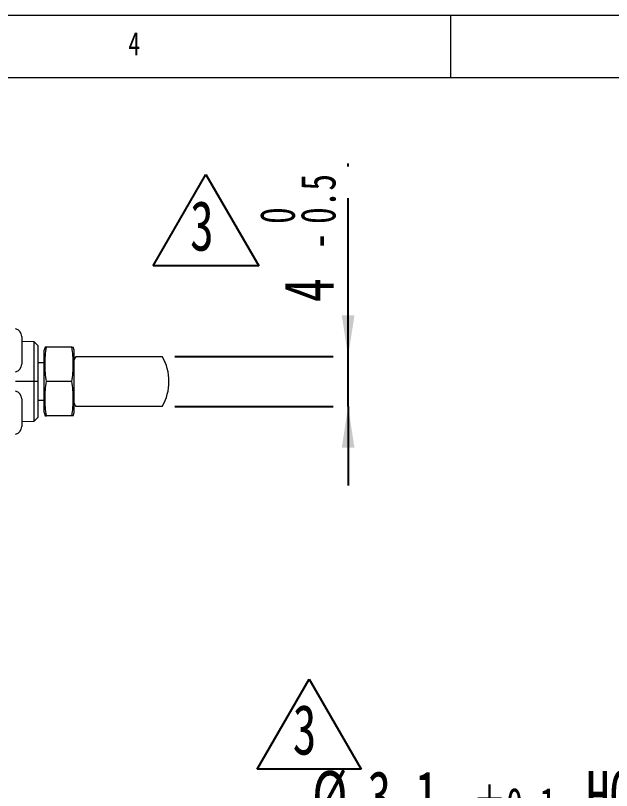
# Paper-space layout '시트2-ENG' of a CAD drawing. Header units: millimetres. Extents: x 5 to 415, y 5 to 292.
# Drawn here: x 175.1 to 222.9, y 229.9 to 292 of the extents above; entities that cross this region are included whole.
import ezdxf

# ---------------------------------------------------------------- set-up
doc = ezdxf.new("R2010")
doc.units = ezdxf.units.MM
doc.linetypes.add('CENTERX2', pattern=[20.32, 12.7, -2.54, 2.54, -2.54])
doc.layers.add('CENTER_LINE', color=7, linetype='CENTERX2')
doc.styles.add('SLDTEXTSTYLE0', font='TXT', dxfattribs={"width": 0.7})
doc.styles.add('SLDTEXTSTYLE3', font='TXT', dxfattribs={"width": 0.75})
doc.dimstyles.new('SLDDIMSTYLE4', dxfattribs={"dimtxt": 4, "dimasz": 3.302, "dimexe": 0, "dimexo": 0.0625, "dimgap": 1, "dimtad": 0, "dimtih": 1, "dimtoh": 1, "dimrnd": 1e-09, "dimzin": 12, "dimdsep": 46, "dimtxsty": 'SLDTEXTSTYLE0', "dimsah": 1, "dimcen": 0, "dimadec": 0, "dimazin": 3, "dimtol": 1, "dimtp": 0.1, "dimtm": 0.1, "dimtfac": 1, "dimtmove": 0, "dimatfit": 3, "dimfxl": 1, "dimfrac": 2, "dimtolj": 1, "dimarcsym": 0})
doc.dimstyles.new('SLDDIMSTYLE7', dxfattribs={"dimtxt": 4, "dimasz": 3.302, "dimexe": 0, "dimexo": 0.0625, "dimgap": 1, "dimtad": 1, "dimrnd": 1e-09, "dimzin": 12, "dimdsep": 46, "dimtxsty": 'SLDTEXTSTYLE0', "dimsah": 1, "dimcen": 0.09, "dimadec": 0, "dimazin": 3, "dimtol": 1, "dimtm": 0.5, "dimtfac": 1, "dimtmove": 0, "dimatfit": 0, "dimfxl": 1, "dimfrac": 2, "dimtolj": 1, "dimarcsym": 0})

# ---------------------------------------------------------------- blocks, each defined once
blk = doc.blocks.new('SW_NOTE_0_14')
at = {"layer": 'CENTER_LINE', "color": 0}
for p, q in [((-2.961, -0.071), (1.272, 7.262)), ((1.272, 7.262), (5.506, -0.071)), ((5.506, -0.071), (-2.961, -0.071))]:
    blk.add_line(p, q, dxfattribs=at)
at = {"layer": 'CENTER_LINE', "color": 0, "insert": (0, 5.156), "char_height": 4, "attachment_point": 1, "style": 'SLDTEXTSTYLE0'}
blk.add_mtext('3', dxfattribs=at)
blk = doc.blocks.new('SW_NOTE_0_15')
at = {"layer": 'CENTER_LINE', "color": 0}
for p, q in [((-2.85, -0.006), (1.316, 7.211)), ((1.316, 7.211), (5.483, -0.006)), ((5.483, -0.006), (-2.85, -0.006))]:
    blk.add_line(p, q, dxfattribs=at)
at = {"layer": 'CENTER_LINE', "color": 0, "insert": (0, 5.156), "char_height": 4, "attachment_point": 1, "style": 'SLDTEXTSTYLE0'}
blk.add_mtext('3', dxfattribs=at)
blk = doc.blocks.new('_D_37')
at = {"layer": 'CENTER_LINE'}
for p, q in [((183.871, 182.023), (197.316, 226.28)), ((197.316, 226.28), (233.337, 226.28)), ((182.97, 179.056), (183.871, 182.023)), ((182.97, 179.056), (181.125, 172.981))]:
    blk.add_line(p, q, dxfattribs=at)
for points in [[(183.871, 182.023), (185.317, 185.034), (184.345, 185.33)], [(182.97, 179.056), (181.525, 176.045), (182.497, 175.749)]]:
    blk.add_solid(points, dxfattribs=at)
at = {"layer": 'CENTER_LINE', "attachment_point": 1, "style": 'SLDTEXTSTYLE0'}
for s, insert, char_height in [('%%c', (198.903, 231.436), 4), ('3.1', (203.331, 231.436), 4), ('HOLE', (220.848, 231.436), 4), ('±0.1', (211.792, 230.087), 2.8)]:
    blk.add_mtext(s, dxfattribs=dict(at, insert=insert, char_height=char_height))
blk = doc.blocks.new('_D_45')
at = {"layer": 'CENTER_LINE'}
for p, q in [((201.783, 264.659), (201.783, 280.128)), ((187.885, 264.659), (202.783, 264.659)), ((201.783, 260.659), (201.783, 264.659)), ((187.885, 260.659), (202.783, 260.659)), ((201.783, 260.659), (201.783, 254.309))]:
    blk.add_line(p, q, dxfattribs=at)
for points in [[(201.783, 264.659), (202.291, 267.961), (201.275, 267.961)], [(201.783, 260.659), (201.275, 257.357), (202.291, 257.357)]]:
    blk.add_solid(points, dxfattribs=at)
at = {"layer": 'CENTER_LINE', "attachment_point": 1, "rotation": 90, "style": 'SLDTEXTSTYLE0'}
for s, insert, char_height in [('0.5', (197.975, 275.291), 2.8), ('0', (194.713, 275.291), 2.8), ('-', (197.975, 273.253), 2.8), ('4', (196.627, 269.025), 4)]:
    blk.add_mtext(s, dxfattribs=dict(at, insert=insert, char_height=char_height))

psp = doc.layouts.new('시트2-ENG')

# ---------------------------------------------------------------- linework, layer by layer
at = {"color": 7, "linetype": 'Continuous', "lineweight": 18}
for p, q in [((415, 292), (5, 292)), ((210, 292), (210, 287)), ((410.25, 287), (10, 287)), ((175.621, 266.259), (175.621, 264.059)), ((176.628, 265.841), (175.621, 265.856)), ((176.921, 265.541), (176.628, 265.841)), ((177.488, 265.409), (177.421, 265.159)), ((179.64, 265.409), (177.602, 265.409)), ((179.821, 265.159), (179.754, 265.409)), ((177.421, 260.159), (177.421, 265.159)), ((179.821, 260.159), (179.821, 265.159)), ((177.421, 264.159), (176.921, 264.159)), ((179.957, 264.659), (186.885, 264.659)), ((176.921, 262.659), (176.628, 262.659)), ((179.64, 262.659), (177.602, 262.659)), ((175.621, 261.259), (175.621, 259.059)), ((176.921, 261.159), (177.421, 261.159)), ((186.885, 260.659), (179.957, 260.659)), ((176.628, 259.478), (176.921, 259.778)), ((177.421, 260.159), (177.488, 259.909)), ((179.64, 259.909), (177.602, 259.909)), ((179.754, 259.909), (179.821, 260.159)), ((175.621, 259.463), (176.628, 259.478))]:
    psp.add_line(p, q, dxfattribs=at)
at = {"color": 8, "linetype": 'Continuous', "lineweight": 18}
psp.add_line((176.628, 262.659), (175.121, 262.659), dxfattribs=at)
at = {"color": 7, "linetype": 'Continuous', "lineweight": 18}
for centre, radius, start, end in [((174.971, 266.259), 0.65, 0, 76.65764), ((183.421, 262.659), 4, 150, 154.15807), ((183.421, 262.659), 4, 330, 30), ((174.971, 264.059), 0.65, 283.34236, 0), ((174.971, 261.259), 0.65, 0, 76.65764), ((183.421, 262.659), 4, 205.84193, 210), ((174.971, 259.059), 0.65, 283.34236, 0)]:
    psp.add_arc(centre, radius, start, end, dxfattribs=at)
for points, knots in [([(176.628, 262.659), (176.628, 262.868), (176.628, 263.284), (176.628, 263.885), (176.628, 264.438), (176.628, 264.924), (176.628, 265.323), (176.628, 265.617), (176.628, 265.806), (176.628, 265.829), (176.628, 265.841)], [0, 0, 0, 0, 0.125067, 0.250129, 0.375199, 0.500288, 0.625392, 0.750492, 0.875565, 1, 1, 1, 1]), ([(176.921, 265.541), (176.921, 265.53), (176.921, 265.509), (176.921, 265.338), (176.921, 265.071), (176.921, 264.709), (176.921, 264.27), (176.921, 263.769), (176.921, 263.225), (176.921, 262.848), (176.921, 262.659)], [0, 0, 0, 0, 0.124681, 0.249813, 0.37499, 0.499725, 0.625099, 0.749753, 0.875052, 1, 1, 1, 1]), ([(177.602, 265.409), (177.539, 265.409), (177.467, 265.409), (177.496, 265.409), (177.5, 265.409)], [0, 0, 0, 0, 0.866829, 1, 1, 1, 1]), ([(177.602, 262.659), (177.571, 262.886), (177.509, 263.338), (177.478, 264.026), (177.507, 264.718), (177.57, 265.179), (177.602, 265.409)], [0, 0, 0, 0, 0.247646, 0.49521, 0.747561, 1, 1, 1, 1]), ([(179.64, 262.659), (179.671, 262.886), (179.733, 263.338), (179.764, 264.026), (179.735, 264.718), (179.672, 265.179), (179.64, 265.409)], [0, 0, 0, 0, 0.2476456, 0.4952095, 0.7475612, 1, 1, 1, 1]), ([(179.64, 265.409), (179.702, 265.409), (179.774, 265.409), (179.746, 265.409), (179.742, 265.409)], [0, 0, 0, 0, 0.866829, 1, 1, 1, 1]), ([(176.628, 259.478), (176.628, 259.478), (176.628, 259.457), (176.628, 259.528), (176.628, 259.699), (176.628, 259.998), (176.628, 260.395), (176.628, 260.88), (176.628, 261.434), (176.628, 262.035), (176.628, 262.451), (176.628, 262.659)], [0, 0, 0, 0, 0.000242, 0.125219, 0.250198, 0.375162, 0.500108, 0.625059, 0.750033, 0.87502, 1, 1, 1, 1]), ([(176.921, 262.659), (176.921, 262.47), (176.921, 262.092), (176.921, 261.547), (176.921, 261.046), (176.921, 260.607), (176.921, 260.247), (176.921, 259.981), (176.921, 259.81), (176.921, 259.788), (176.921, 259.778)], [0, 0, 0, 0, 0.125679, 0.25024, 0.375404, 0.500297, 0.625079, 0.750287, 0.874832, 1, 1, 1, 1]), ([(177.602, 259.909), (177.571, 260.136), (177.509, 260.588), (177.478, 261.276), (177.507, 261.968), (177.57, 262.429), (177.602, 262.659)], [0, 0, 0, 0, 0.2476456, 0.4952095, 0.7475612, 1, 1, 1, 1]), ([(179.64, 259.909), (179.671, 260.136), (179.733, 260.588), (179.764, 261.276), (179.735, 261.968), (179.672, 262.429), (179.64, 262.659)], [0, 0, 0, 0, 0.2476456, 0.4952095, 0.7475612, 1, 1, 1, 1]), ([(177.499, 259.909), (177.495, 259.909), (177.467, 259.909), (177.539, 259.909), (177.602, 259.909)], [0, 0, 0, 0, 0.119941, 1, 1, 1, 1]), ([(179.743, 259.909), (179.747, 259.909), (179.775, 259.909), (179.703, 259.909), (179.64, 259.909)], [0, 0, 0, 0, 0.119941, 1, 1, 1, 1])]:
    psp.add_open_spline(points, degree=3, knots=knots, dxfattribs=at)

# ---------------------------------------------------------------- block references
at = {"layer": 'CENTER_LINE'}
for name, p in [('SW_NOTE_0_14', (189.112, 271.988)), ('SW_NOTE_0_15', (197.343, 231.591))]:
    psp.add_blockref(name, p, dxfattribs=at)

# ---------------------------------------------------------------- texts
at = {"color": 7, "linetype": 'Continuous', "lineweight": 0, "insert": (184.167, 290.668), "char_height": 1.852, "attachment_point": 1, "style": 'SLDTEXTSTYLE3'}
psp.add_mtext('4', dxfattribs=at)

# ---------------------------------------------------------------- dimensions: what is measured, and where the dimension line sits
at = {"layer": 'CENTER_LINE'}
dim = psp.add_linear_dim(base=(201.783, 264.659), p1=(186.885, 260.659), p2=(186.885, 264.659), angle=90, dimstyle='SLDDIMSTYLE7', dxfattribs=at)
dim.commit()
dim.dimension.update_dxf_attribs({"geometry": '_D_45', "text_midpoint": (201.783, 274.577), "dimtype": 160})
dim = psp.add_diameter_dim_2p(p1=(183.871, 182.023), p2=(182.97, 179.056), text='<> HOLE', dimstyle='SLDDIMSTYLE4', dxfattribs=at)
dim.commit()
dim.dimension.update_dxf_attribs({"geometry": '_D_37', "text_midpoint": (216.12, 229.11), "dimtype": 163})

doc.saveas('drawing.dxf')
